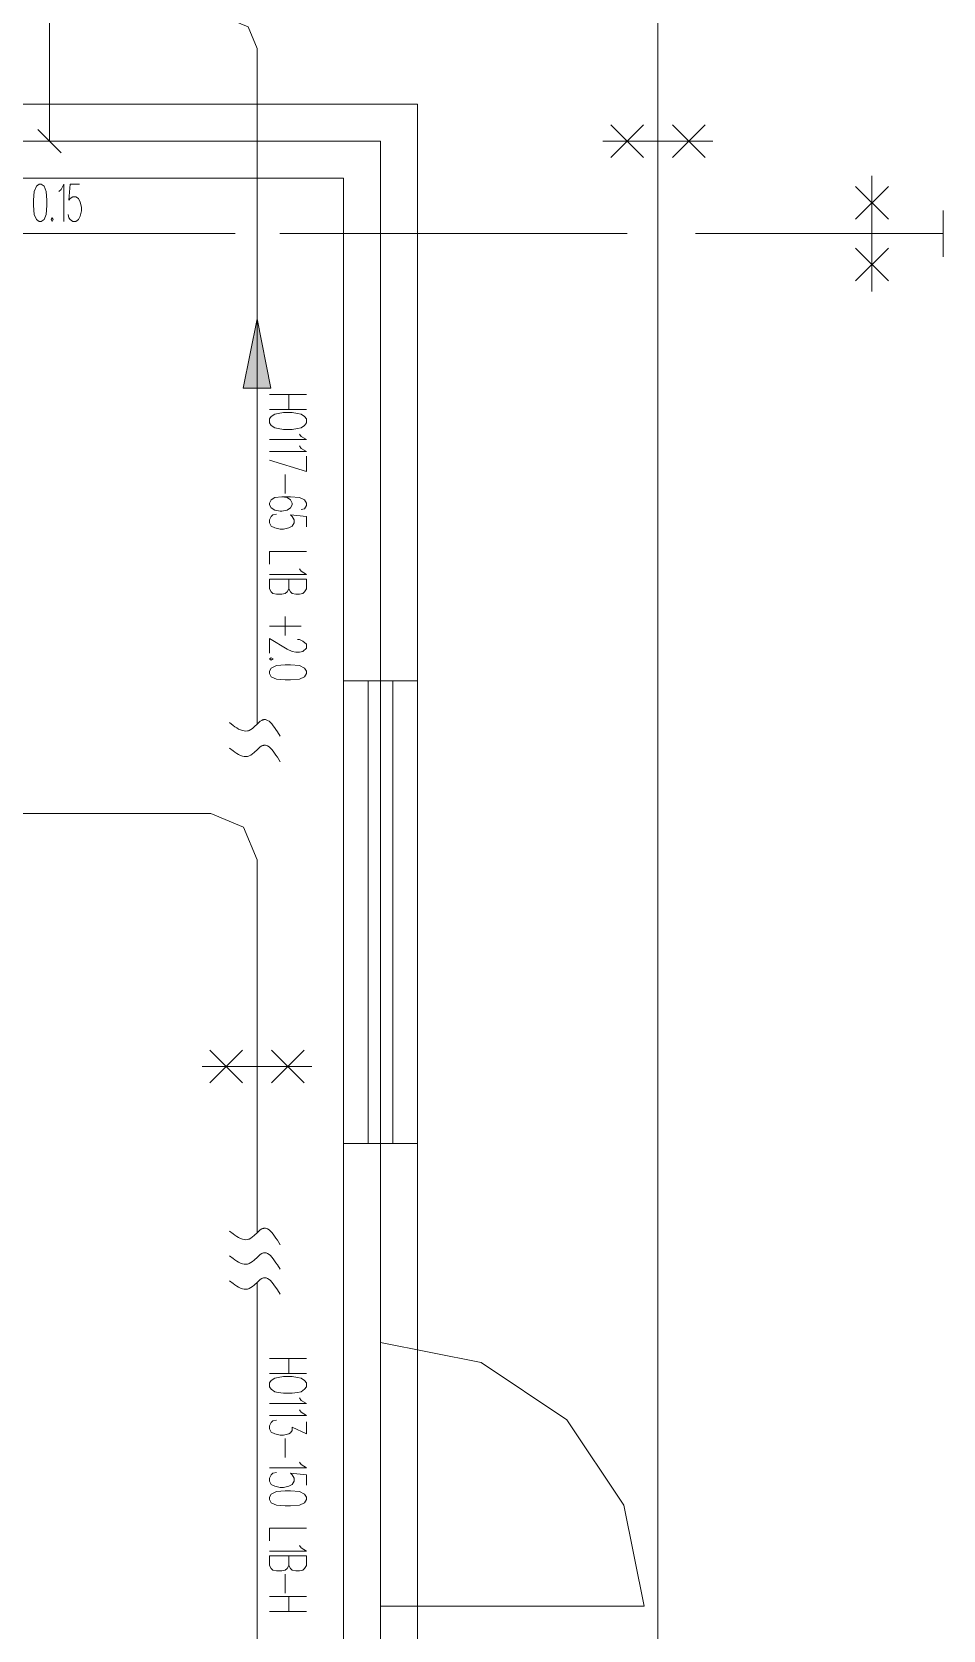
# Model space of a CAD drawing. Header units: millimetres. Extents: x 261 to 114907, y 32 to 1998430.
# Drawn here: x 74558 to 77513, y 1987745 to 1992928 of the extents above; entities that cross this region are included whole.
import ezdxf

# ---------------------------------------------------------------- set-up
doc = ezdxf.new("R2010")
doc.units = ezdxf.units.MM

msp = doc.modelspace()

# ---------------------------------------------------------------- hatches: boundary and pattern name
h = msp.add_hatch(color=0)
h.dxf.hatch_style = 2
h.paths.add_polyline_path([(75287.9, 1991997.5), (75243.1, 1991772.5), (75332.8, 1991772.5)])

# ---------------------------------------------------------------- linework, layer by layer
at = {"color": 0, "lineweight": 0}
for points in [[(76588.4, 1981646), (76588.4, 1993323.8)], [(74614.4, 1992973.5), (74614.4, 1992573.6)], [(75287.9, 1992873.5), (75258.6, 1992944.2), (75188, 1992973.5)], [(75287.9, 1990683.2), (75287.9, 1992873.5)], [(65565.6, 1992693.4), (75568, 1992693.4)], [(65805.6, 1992693.4), (75808.1, 1992693.4)], [(75808.1, 1992693.4), (75808.1, 1990823.2)], [(76541.5, 1992626.6), (76435, 1992520.6)], [(76541.5, 1992520.6), (76435, 1992626.6)], [(76635.4, 1992626.6), (76741.4, 1992520.6)], [(76635.4, 1992520.6), (76741.4, 1992626.6)], [(75688.3, 1992573.6), (65685.8, 1992573.6)], [(74561, 1992573.6), (74558.8, 1992573.6)], [(74558.8, 1992573.6), (74561, 1992573.6)], [(74576.9, 1992611.1), (74651.9, 1992536.1)], [(74780.7, 1992573.6), (74580.8, 1992573.6)], [(74580.8, 1992573.6), (74780.7, 1992573.6)], [(74734.6, 1992573.6), (74613.6, 1992573.6)], [(74802.7, 1992573.6), (74801, 1992573.6)], [(74801, 1992573.6), (74802.7, 1992573.6)], [(75022.9, 1992573.6), (74823, 1992573.6)], [(74823, 1992573.6), (75022.9, 1992573.6)], [(75044.9, 1992573.6), (75042.7, 1992573.6)], [(75042.7, 1992573.6), (75044.9, 1992573.6)], [(75265.1, 1992573.6), (75064.7, 1992573.6)], [(75064.7, 1992573.6), (75265.1, 1992573.6)], [(75287.1, 1992573.6), (75284.9, 1992573.6)], [(75284.9, 1992573.6), (75287.1, 1992573.6)], [(75506.8, 1992573.6), (75306.9, 1992573.6)], [(75306.9, 1992573.6), (75506.8, 1992573.6)], [(75528.8, 1992573.6), (75527.1, 1992573.6)], [(75527.1, 1992573.6), (75528.8, 1992573.6)], [(75688.3, 1992573.6), (75549.1, 1992573.6)], [(75549.1, 1992573.6), (75688.3, 1992573.6)], [(75688.3, 1977569.9), (75688.3, 1992573.6)], [(75688.3, 1992354.7), (75688.3, 1992573.6)], [(76410, 1992573.6), (76766.4, 1992573.6)], [(77282.7, 1992086.2), (77282.7, 1992460.7)], [(65805.6, 1992453.4), (75568, 1992453.4)], [(65805.6, 1992453.4), (75568, 1992453.4)], [(74645, 1992410.7), (74651.9, 1992416.3), (74661, 1992433.6), (74661, 1992313.3)], [(74711.4, 1992433.6), (74681.6, 1992433.6), (74676.9, 1992382.3), (74681.6, 1992387.9), (74690.7, 1992393.5), (74699.7, 1992393.5), (74708.8, 1992387.9), (74713.5, 1992376.2), (74718.3, 1992359.4), (74718.3, 1992347.8), (74713.5, 1992330.6), (74708.8, 1992319.4), (74699.7, 1992313.3), (74690.7, 1992313.3), (74681.6, 1992319.4), (74676.9, 1992325), (74674.7, 1992336.2)], [(75568, 1992453.4), (75568, 1990823.2)], [(77335.7, 1992320.7), (77229.2, 1992426.7)], [(77229.2, 1992320.7), (77335.7, 1992426.7)], [(75688.3, 1992332.3), (75688.3, 1992334.4)], [(75688.3, 1992112.5), (75688.3, 1992312.5)], [(77513.2, 1992198.3), (77513.2, 1992348.7)], [(75216.8, 1992273.7), (74396.4, 1992273.7)], [(76488, 1992273.7), (75362.1, 1992273.7)], [(77513.2, 1992273.7), (76710, 1992273.7)], [(77335.7, 1992226.7), (77229.2, 1992120.3)], [(77229.2, 1992226.7), (77335.7, 1992120.3)], [(75688.3, 1992090.5), (75688.3, 1992092.3)], [(75688.3, 1991870.3), (75688.3, 1992070.3)], [(75688.3, 1991848.4), (75688.3, 1991850.5)], [(75688.3, 1991628.2), (75688.3, 1991828.6)], [(75328, 1991752.3), (75447.8, 1991752.3)], [(75390.9, 1991752.3), (75390.9, 1991703.2)], [(75447.8, 1991703.2), (75328, 1991703.2)], [(75425, 1991623.4), (75431, 1991616.1), (75447.8, 1991605.8), (75328, 1991605.8)], [(75425, 1991585.1), (75431, 1991577.3), (75447.8, 1991567), (75328, 1991567)], [(75688.3, 1991606.2), (75688.3, 1991608.4)], [(75688.3, 1991386.4), (75688.3, 1991586.4)], [(75447.8, 1991551.5), (75447.8, 1991502.8), (75328, 1991538.5)], [(75379.3, 1991492.4), (75379.3, 1991430.8)], [(75368.1, 1991420.5), (75385.3, 1991417.9), (75396.5, 1991410.1), (75402.1, 1991399.8), (75402.1, 1991394.6), (75396.5, 1991384.3), (75385.3, 1991376.5), (75368.1, 1991373.9), (75362.5, 1991373.9), (75345.3, 1991376.5), (75333.6, 1991384.3), (75328, 1991394.6), (75328, 1991399.8), (75333.6, 1991410.1), (75345.3, 1991417.9), (75368.1, 1991420.5), (75396.5, 1991420.5), (75425, 1991417.9), (75442.2, 1991410.1), (75447.8, 1991399.8), (75447.8, 1991392), (75442.2, 1991381.7), (75431, 1991379.1)], [(75447.8, 1991322.7), (75447.8, 1991356.3), (75396.5, 1991361.4), (75402.1, 1991356.3), (75408.2, 1991345.9), (75408.2, 1991335.6), (75402.1, 1991325.2), (75390.9, 1991320.1), (75373.7, 1991314.9), (75362.5, 1991314.9), (75345.3, 1991320.1), (75333.6, 1991325.2), (75328, 1991335.6), (75328, 1991345.9), (75333.6, 1991356.3), (75339.2, 1991361.4), (75350.9, 1991364)], [(75688.3, 1991364.5), (75688.3, 1991366.2)], [(75688.3, 1991144.3), (75688.3, 1991344.2)], [(75447.8, 1991242.9), (75328, 1991242.9), (75328, 1991202)], [(75425, 1991186.5), (75431, 1991178.7), (75447.8, 1991168.4), (75328, 1991168.4)], [(75328, 1991152.9), (75447.8, 1991152.9), (75447.8, 1991122.3), (75442.2, 1991111.9), (75436.6, 1991106.8), (75425, 1991104.2), (75413.8, 1991104.2), (75402.1, 1991106.8), (75396.5, 1991111.9), (75390.9, 1991122.3), (75390.9, 1991152.9)], [(75390.9, 1991122.3), (75385.3, 1991111.9), (75379.3, 1991106.8), (75368.1, 1991104.2), (75350.9, 1991104.2), (75339.2, 1991106.8), (75333.6, 1991111.9), (75328, 1991122.3), (75328, 1991152.9)], [(75688.3, 1991122.3), (75688.3, 1991124.4)], [(75688.3, 1990902.1), (75688.3, 1991102)], [(75379.3, 1991032.2), (75379.3, 1990970.2)], [(75431, 1991001.2), (75328, 1991001.2)], [(75419.4, 1990957.7), (75425, 1990957.7), (75436.6, 1990952.5), (75447.8, 1990942.2), (75447.8, 1990929.2), (75436.6, 1990918.9), (75425, 1990916.3), (75413.8, 1990916.3), (75402.1, 1990918.9), (75385.3, 1990926.6), (75328, 1990960.3), (75328, 1990913.7)], [(75688.3, 1990880.1), (75688.3, 1990882.3)], [(75688.3, 1990659.9), (75688.3, 1990860.3)], [(75568, 1990823.2), (75808.1, 1990823.2)], [(75568, 1989322.8), (75568, 1990823.2)], [(75568, 1990723.2), (75568, 1990823.2)], [(75648.2, 1990823.2), (75648.2, 1989322.8)], [(75727.9, 1990823.2), (75727.9, 1989322.8)], [(75808.1, 1989322.8), (75808.1, 1990823.2)], [(75808.1, 1990723.2), (75808.1, 1990823.2)], [(75197.9, 1990687.9), (75209.9, 1990678.9), (75216, 1990674.6), (75222, 1990670.7), (75228, 1990667.2), (75234.1, 1990664.2), (75240.1, 1990662.1), (75245.7, 1990660.8), (75251.3, 1990660.3), (75257.3, 1990660.8), (75259.9, 1990661.6), (75262.5, 1990662.5), (75268.1, 1990665.5), (75273.3, 1990669.4), (75278.5, 1990674.1), (75288.8, 1990683.6), (75293.5, 1990688.3), (75298.3, 1990692.2), (75303.5, 1990695.2), (75305.6, 1990696.5), (75308.2, 1990697.4), (75310.3, 1990697.8), (75312.5, 1990697.8), (75315.1, 1990697.8), (75317.2, 1990697.4), (75322, 1990695.2), (75326.7, 1990692.2), (75331, 1990688.3), (75335.8, 1990683.6), (75340.1, 1990678), (75344.8, 1990672), (75349.1, 1990665.5), (75353.9, 1990658.6), (75362.5, 1990644)], [(75197.9, 1990605.2), (75209.9, 1990596.1), (75216, 1990591.8), (75222, 1990587.9), (75228, 1990584.5), (75234.1, 1990581.5), (75240.1, 1990579.3), (75245.7, 1990578), (75251.3, 1990577.6), (75257.3, 1990578), (75259.9, 1990578.9), (75262.5, 1990579.8), (75268.1, 1990582.8), (75273.3, 1990586.6), (75278.5, 1990591), (75288.8, 1990600.9), (75293.5, 1990605.2), (75298.3, 1990609.1), (75303.5, 1990612.5), (75305.6, 1990613.4), (75308.2, 1990614.2), (75310.3, 1990615.1), (75312.5, 1990615.1), (75315.1, 1990614.7), (75317.2, 1990614.2), (75322, 1990612.5), (75326.7, 1990609.5), (75331, 1990605.6), (75335.8, 1990600.9), (75340.1, 1990595.3), (75344.8, 1990589.2), (75349.1, 1990582.8), (75353.9, 1990575.9), (75362.5, 1990561.2)], [(75688.3, 1990637.9), (75688.3, 1990640.1)], [(75688.3, 1990418.2), (75688.3, 1990618.1)], [(75138, 1990393.2), (72387.4, 1990393.2)], [(75287.9, 1990243.2), (75244, 1990349.2), (75138, 1990393.2)], [(75688.3, 1990396.2), (75688.3, 1990397.9)], [(75688.3, 1990176), (75688.3, 1990375.9)], [(75287.9, 1989033.6), (75287.9, 1990244.1)], [(75688.3, 1990154), (75688.3, 1990156.2)], [(75688.3, 1989933.8), (75688.3, 1990134.2)], [(75688.3, 1989911.8), (75688.3, 1989914)], [(75688.3, 1989692.1), (75688.3, 1989892)], [(75688.3, 1989670.1), (75688.3, 1989671.8)], [(75241, 1989625.7), (75135, 1989519.7)], [(75241, 1989519.7), (75135, 1989625.7)], [(75334.9, 1989625.7), (75440.9, 1989519.7)], [(75334.9, 1989519.7), (75440.9, 1989625.7)], [(75688.3, 1989449.9), (75688.3, 1989649.8)], [(75110, 1989572.7), (75465.9, 1989572.7)], [(75688.3, 1989427.9), (75688.3, 1989429.6)], [(75688.3, 1989207.7), (75688.3, 1989407.7)], [(75568, 1989322.8), (75568, 1985722)], [(75568, 1989322.8), (75808.1, 1989322.8)], [(75808.1, 1989322.8), (75808.1, 1985722)], [(75688.3, 1989185.7), (75688.3, 1989187.9)], [(75688.3, 1988965.5), (75688.3, 1989165.9)], [(75197.9, 1989038.8), (75209.9, 1989029.7), (75216, 1989025.4), (75222, 1989021.6), (75228, 1989018.1), (75234.1, 1989015.1), (75240.1, 1989012.9), (75245.7, 1989011.6), (75251.3, 1989011.2), (75257.3, 1989011.6), (75259.9, 1989012.5), (75262.5, 1989013.4), (75268.1, 1989016.4), (75273.3, 1989020.3), (75278.5, 1989024.6), (75288.8, 1989034.5), (75293.5, 1989038.8), (75298.3, 1989043.1), (75303.5, 1989046.1), (75305.6, 1989047.4), (75308.2, 1989047.8), (75310.3, 1989048.7), (75312.5, 1989048.7), (75315.1, 1989048.3), (75317.2, 1989047.8), (75322, 1989046.1), (75326.7, 1989043.1), (75331, 1989039.2), (75335.8, 1989034.5), (75340.1, 1989028.9), (75344.8, 1989022.8), (75349.1, 1989016.4), (75353.9, 1989009.5), (75362.5, 1988994.8)], [(75197.9, 1988959.1), (75209.9, 1988950), (75216, 1988945.7), (75222, 1988941.8), (75228, 1988938.4), (75234.1, 1988935.4), (75240.1, 1988933.2), (75245.7, 1988931.9), (75251.3, 1988931.5), (75257.3, 1988931.9), (75259.9, 1988932.8), (75262.5, 1988933.6), (75268.1, 1988936.7), (75273.3, 1988940.5), (75278.5, 1988944.9), (75288.8, 1988954.3), (75293.5, 1988959.1), (75298.3, 1988962.9), (75303.5, 1988966.4), (75305.6, 1988967.3), (75308.2, 1988968.1), (75310.3, 1988968.6), (75312.5, 1988969), (75315.1, 1988968.6), (75317.2, 1988968.1), (75322, 1988966.4), (75326.7, 1988963.4), (75331, 1988959.5), (75335.8, 1988954.8), (75340.1, 1988949.2), (75344.8, 1988943.1), (75349.1, 1988936.2), (75353.9, 1988929.3), (75362.5, 1988915.1)], [(75688.3, 1988943.6), (75688.3, 1988945.7)], [(75197.9, 1988878.1), (75209.9, 1988869), (75216, 1988864.7), (75222, 1988860.8), (75228, 1988857.4), (75234.1, 1988854.4), (75240.1, 1988852.2), (75245.7, 1988850.9), (75251.3, 1988850.5), (75257.3, 1988850.9), (75259.9, 1988851.8), (75262.5, 1988852.6), (75268.1, 1988855.7), (75273.3, 1988859.5), (75278.5, 1988863.8), (75288.8, 1988873.7), (75293.5, 1988878.1), (75298.3, 1988882.4), (75303.5, 1988885.4), (75305.6, 1988886.7), (75308.2, 1988887.5), (75310.3, 1988888), (75312.5, 1988888), (75315.1, 1988888), (75317.2, 1988887.1), (75322, 1988885.4), (75326.7, 1988882.4), (75331, 1988878.5), (75335.8, 1988873.7), (75340.1, 1988868.1), (75344.8, 1988862.1), (75349.1, 1988855.7), (75353.9, 1988848.8), (75362.5, 1988834.1)], [(75688.3, 1988723.8), (75688.3, 1988923.7)], [(75287.9, 1984005.7), (75287.9, 1988872.9)], [(75688.3, 1988701.8), (75688.3, 1988703.5)], [(75688.3, 1988481.6), (75688.3, 1988681.6)], [(76543.2, 1987822.3), (76478.1, 1988149.8), (76292.8, 1988427.3), (76015.3, 1988612.6), (75688.3, 1988677.7)], [(75328, 1988626.4), (75447.8, 1988626.4)], [(75390.9, 1988626.4), (75390.9, 1988577.7)], [(75447.8, 1988577.7), (75328, 1988577.7)], [(75425, 1988498), (75431, 1988490.2), (75447.8, 1988479.9), (75328, 1988479.9)], [(75425, 1988459.2), (75431, 1988451.5), (75447.8, 1988441.1), (75328, 1988441.1)], [(75447.8, 1988420.9), (75447.8, 1988382.1), (75402.1, 1988402.8), (75402.1, 1988392.4), (75396.5, 1988384.7), (75390.9, 1988382.1), (75373.7, 1988376.9), (75362.5, 1988376.9), (75345.3, 1988382.1), (75333.6, 1988387.2), (75328, 1988397.6), (75328, 1988407.9), (75333.6, 1988418.3), (75339.2, 1988423.4), (75350.9, 1988425.6)], [(75688.3, 1988459.6), (75688.3, 1988461.8)], [(75688.3, 1988239.4), (75688.3, 1988439.4)], [(75379.3, 1988366.6), (75379.3, 1988304.9)], [(75425, 1988289.4), (75431, 1988281.7), (75447.8, 1988271.3), (75328, 1988271.3)], [(75447.8, 1988214.9), (75447.8, 1988248.5), (75396.5, 1988253.7), (75402.1, 1988248.5), (75408.2, 1988238.1), (75408.2, 1988227.8), (75402.1, 1988217.5), (75390.9, 1988212.3), (75373.7, 1988207.1), (75362.5, 1988207.1), (75345.3, 1988212.3), (75333.6, 1988217.5), (75328, 1988227.8), (75328, 1988238.1), (75333.6, 1988248.5), (75339.2, 1988253.7), (75350.9, 1988256.2)], [(75688.3, 1988217.5), (75688.3, 1988219.6)], [(75688.3, 1987997.7), (75688.3, 1988197.6)], [(75447.8, 1988076.1), (75328, 1988076.1), (75328, 1988034.8)], [(75425, 1988019.2), (75431, 1988011.9), (75447.8, 1988001.6), (75328, 1988001.6)], [(75328, 1987986.1), (75447.8, 1987986.1), (75447.8, 1987955), (75442.2, 1987944.7), (75436.6, 1987939.5), (75425, 1987936.9), (75413.8, 1987936.9), (75402.1, 1987939.5), (75396.5, 1987944.7), (75390.9, 1987955), (75390.9, 1987986.1)], [(75390.9, 1987955), (75385.3, 1987944.7), (75379.3, 1987939.5), (75368.1, 1987936.9), (75350.9, 1987936.9), (75339.2, 1987939.5), (75333.6, 1987944.7), (75328, 1987955), (75328, 1987986.1)], [(75688.3, 1987975.3), (75688.3, 1987977.4)], [(75688.3, 1987755.5), (75688.3, 1987955.5)], [(75379.3, 1987927), (75379.3, 1987865)], [(75328, 1987854.6), (75447.8, 1987854.6)], [(75390.9, 1987854.6), (75390.9, 1987805.9)], [(75447.8, 1987805.9), (75328, 1987805.9)], [(75688.3, 1987822.3), (76543.2, 1987822.3)]]:
    msp.add_lwpolyline(points, dxfattribs=at)
for points in [[(74562.7, 1992365), (74562.7, 1992382.3), (74564.9, 1992410.7), (74571.8, 1992428), (74580.8, 1992433.6), (74587.7, 1992433.6), (74597.2, 1992428), (74603.6, 1992410.7), (74606.2, 1992382.3), (74606.2, 1992365), (74603.6, 1992336.2), (74597.2, 1992319.4), (74587.7, 1992313.3), (74580.8, 1992313.3), (74571.8, 1992319.4), (74564.9, 1992336.2)], [(74620, 1992319.4), (74623.5, 1992313.3), (74626.5, 1992319.4), (74623.5, 1992325)], [(75287.9, 1991997.5), (75243.1, 1991772.5), (75332.8, 1991772.5)], [(75373.7, 1991693.2), (75402.1, 1991693.2), (75419.4, 1991690.7), (75431, 1991688.1), (75442.2, 1991680.3), (75447.8, 1991672.6), (75447.8, 1991659.6), (75442.2, 1991651.9), (75431, 1991644.1), (75419.4, 1991641.5), (75402.1, 1991638.9), (75373.7, 1991638.9), (75356.5, 1991641.5), (75345.3, 1991644.1), (75333.6, 1991651.9), (75328, 1991659.6), (75328, 1991672.6), (75333.6, 1991680.3), (75345.3, 1991688.1), (75356.5, 1991690.7)], [(75333.6, 1990898.2), (75328, 1990894.3), (75333.6, 1990890.4), (75339.6, 1990894.3)], [(75379.3, 1990875.4), (75396.5, 1990875.4), (75425, 1990872.8), (75442.2, 1990865), (75447.8, 1990854.7), (75447.8, 1990846.9), (75442.2, 1990836.6), (75425, 1990828.8), (75396.5, 1990826.2), (75379.3, 1990826.2), (75350.9, 1990828.8), (75333.6, 1990836.6), (75328, 1990846.9), (75328, 1990854.7), (75333.6, 1990865), (75350.9, 1990872.8)], [(75373.7, 1988567.4), (75402.1, 1988567.4), (75419.4, 1988564.8), (75431, 1988562.2), (75442.2, 1988554.4), (75447.8, 1988546.7), (75447.8, 1988533.8), (75442.2, 1988526), (75431, 1988518.2), (75419.4, 1988515.7), (75402.1, 1988513.1), (75373.7, 1988513.1), (75356.5, 1988515.7), (75345.3, 1988518.2), (75333.6, 1988526), (75328, 1988533.8), (75328, 1988546.7), (75333.6, 1988554.4), (75345.3, 1988562.2), (75356.5, 1988564.8)], [(75379.3, 1988196.8), (75396.5, 1988196.8), (75425, 1988194.2), (75442.2, 1988186.4), (75447.8, 1988176.5), (75447.8, 1988168.8), (75442.2, 1988158.4), (75425, 1988150.7), (75396.5, 1988148.1), (75379.3, 1988148.1), (75350.9, 1988150.7), (75333.6, 1988158.4), (75328, 1988168.8), (75328, 1988176.5), (75333.6, 1988186.4), (75350.9, 1988194.2)]]:
    msp.add_lwpolyline(points, close=True, dxfattribs=at)

doc.saveas('drawing.dxf')
